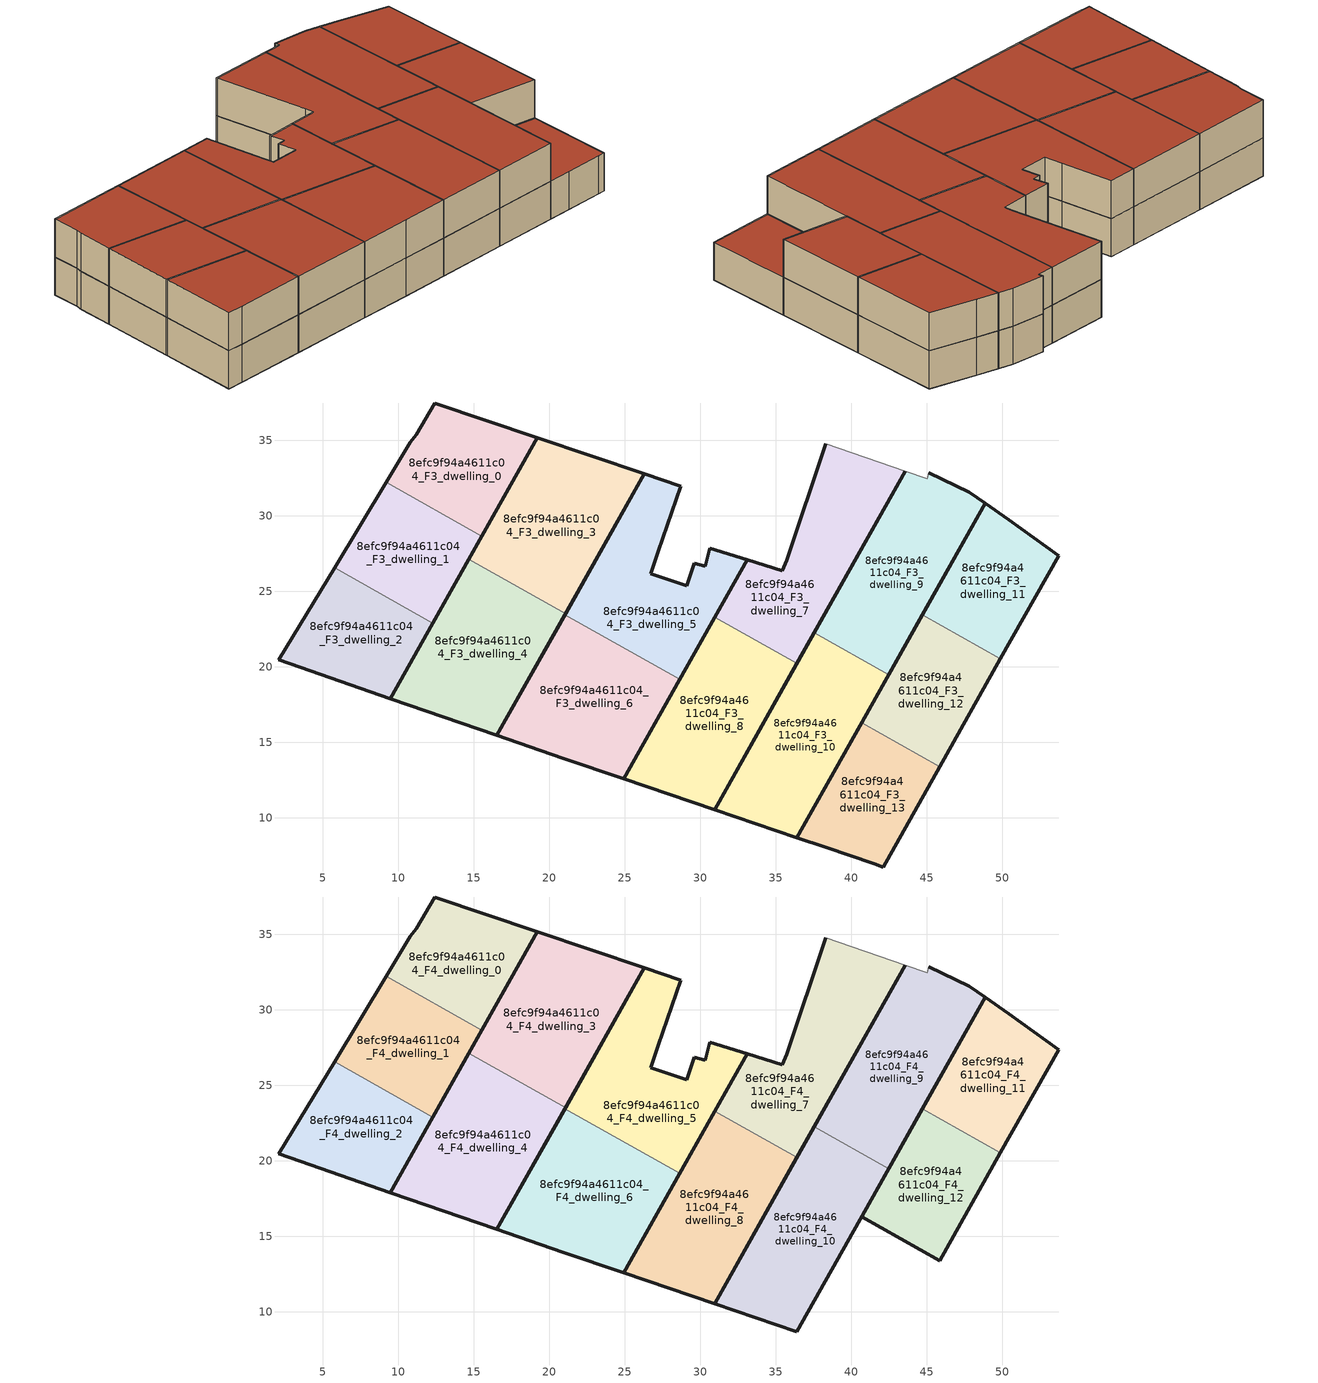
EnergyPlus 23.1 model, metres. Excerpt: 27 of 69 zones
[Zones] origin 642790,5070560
8efc9f94a4611c04_F3_dwelling_0
 floor to 8efc9f94a4611c04_F2_dwelling_0 (EU_floor_Construction): 15.51,28.66 19.19,35.19 12.39,37.48 11.19,35.38 10.79,34.88 9.18,32.22 z9
 wall outside (EU_wall_Construction): 9.18,32.22 10.79,34.88 11.19,35.38 12.39,37.48 19.19,35.19 15.51,28.66 z9:12
 wall to 8efc9f94a4611c04_F3_dwelling_1 (EU_wall_Construction): 15.51,28.66 9.18,32.22 z9:12
8efc9f94a4611c04_F3_dwelling_1
 floor to 8efc9f94a4611c04_F2_dwelling_1 (EU_floor_Construction): 12.27,22.9 15.51,28.66 9.18,32.22 5.76,26.57 z9
 wall outside (EU_wall_Construction): 5.76,26.57 9.18,32.22 / 15.51,28.66 12.27,22.9 z9:12
 wall to 8efc9f94a4611c04_F3_dwelling_2 (EU_wall_Construction): 12.27,22.9 5.76,26.57 z9:12
8efc9f94a4611c04_F3_dwelling_10
 floor to 8efc9f94a4611c04_F2_dwelling_10 (EU_floor_Construction): 36.38,8.7 42.45,19.49 37.53,22.26 30.93,10.55 z9
 wall outside (EU_wall_Construction): 42.45,19.49 36.38,8.7 30.93,10.55 37.53,22.26 z9:12
 wall to 8efc9f94a4611c04_F3_dwelling_9 (EU_wall_Construction): 37.53,22.26 42.45,19.49 z9:12
8efc9f94a4611c04_F3_dwelling_11
 floor to 8efc9f94a4611c04_F2_dwelling_11 (EU_floor_Construction): 49.87,20.53 53.72,27.36 50.42,29.76 48.85,30.85 44.69,23.45 z9
 wall outside (EU_wall_Construction): 44.69,23.45 48.85,30.85 50.42,29.76 53.72,27.36 49.87,20.53 z9:12
 wall to 8efc9f94a4611c04_F3_dwelling_12 (EU_wall_Construction): 49.87,20.53 44.69,23.45 z9:12
8efc9f94a4611c04_F3_dwelling_12
 floor to 8efc9f94a4611c04_F2_dwelling_12 (EU_floor_Construction): 45.85,13.4 49.87,20.53 44.69,23.45 40.67,16.32 z9
 wall outside (EU_wall_Construction): 49.87,20.53 45.85,13.4 / 40.67,16.32 44.69,23.45 z9:12
 wall to 8efc9f94a4611c04_F3_dwelling_13 (EU_wall_Construction): 45.85,13.4 40.67,16.32 z9:12
8efc9f94a4611c04_F3_dwelling_13
 floor to 8efc9f94a4611c04_F2_dwelling_13 (EU_floor_Construction): 42.1,6.75 45.85,13.4 40.67,16.32 36.38,8.7 38.3,8.05 41.5,6.95 z9
 wall outside (EU_wall_Construction): 45.85,13.4 42.1,6.75 41.5,6.95 38.3,8.05 36.38,8.7 40.67,16.32 z9:12
 roof outside (EU_roof_Construction): 45.85,13.4 42.1,6.75 41.5,6.95 38.3,8.05 36.38,8.7 40.67,16.32 z12
8efc9f94a4611c04_F3_dwelling_2
 floor to 8efc9f94a4611c04_F2_dwelling_2 (EU_floor_Construction): 9.46,17.91 12.27,22.9 5.76,26.57 2.08,20.47 3.48,19.97 z9
 wall outside (EU_wall_Construction): 12.27,22.9 9.46,17.91 3.48,19.97 2.08,20.47 5.76,26.57 z9:12
8efc9f94a4611c04_F3_dwelling_3
 floor to 8efc9f94a4611c04_F2_dwelling_3 (EU_floor_Construction): 21.06,23.54 26.28,32.79 19.19,35.19 14.66,27.14 z9
 wall outside (EU_wall_Construction): 14.66,27.14 19.19,35.19 26.28,32.79 21.06,23.54 z9:12
 wall to 8efc9f94a4611c04_F3_dwelling_4 (EU_wall_Construction): 21.06,23.54 14.66,27.14 z9:12
8efc9f94a4611c04_F3_dwelling_4
 floor to 8efc9f94a4611c04_F2_dwelling_4 (EU_floor_Construction): 16.52,15.47 21.06,23.54 14.66,27.14 9.46,17.91 z9
 wall outside (EU_wall_Construction): 21.06,23.54 16.52,15.47 9.46,17.91 14.66,27.14 z9:12
8efc9f94a4611c04_F3_dwelling_5
 floor to 8efc9f94a4611c04_F2_dwelling_5 (EU_floor_Construction): 28.62,19.17 33.09,27.09 30.6,27.87 30.3,26.67 29.6,26.87 29.1,25.37 26.7,26.17 27.2,27.67 28.7,31.97 26.28,32.79 21.02,23.45 z9
 wall outside (EU_wall_Construction): 21.02,23.45 26.28,32.79 28.7,31.97 27.2,27.67 26.7,26.17 29.1,25.37 29.6,26.87 30.3,26.67 30.6,27.87 33.09,27.09 28.62,19.17 z9:12
 wall to 8efc9f94a4611c04_F3_dwelling_6 (EU_wall_Construction): 28.62,19.17 21.02,23.45 z9:12
8efc9f94a4611c04_F3_dwelling_6
 floor to 8efc9f94a4611c04_F2_dwelling_6 (EU_floor_Construction): 24.92,12.59 28.62,19.17 21.02,23.45 16.52,15.47 20.89,13.96 z9
 wall outside (EU_wall_Construction): 28.62,19.17 24.92,12.59 20.89,13.96 16.52,15.47 21.02,23.45 z9:12
8efc9f94a4611c04_F3_dwelling_7
 floor to 8efc9f94a4611c04_F2_dwelling_7 (EU_floor_Construction): 36.39,20.24 43.56,32.97 38.31,34.77 35.7,27.07 35.4,26.37 33.09,27.09 30.95,23.3 z9
 wall outside (EU_wall_Construction): 43.56,32.97 36.39,20.24 / 30.95,23.3 33.09,27.09 35.4,26.37 35.7,27.07 38.31,34.77 z9:12
 wall to 8efc9f94a4611c04_F3_dwelling_8 (EU_wall_Construction): 36.39,20.24 30.95,23.3 z9:12
 wall adiabatic (EU_wall_Construction): 38.31,34.77 43.56,32.97 z9:12
8efc9f94a4611c04_F3_dwelling_8
 floor to 8efc9f94a4611c04_F2_dwelling_8 (EU_floor_Construction): 30.93,10.55 36.39,20.24 30.95,23.3 24.92,12.59 z9
 wall outside (EU_wall_Construction): 36.39,20.24 30.93,10.55 24.92,12.59 30.95,23.3 z9:12
8efc9f94a4611c04_F3_dwelling_9
 floor to 8efc9f94a4611c04_F2_dwelling_9 (EU_floor_Construction): 42.45,19.49 48.85,30.85 47.81,31.57 45.11,32.87 45.01,32.47 43.56,32.97 37.53,22.26 z9
 wall outside (EU_wall_Construction): 37.53,22.26 43.56,32.97 / 45.11,32.87 47.81,31.57 48.85,30.85 42.45,19.49 z9:12
 wall adiabatic (EU_wall_Construction): 43.56,32.97 45.01,32.47 45.11,32.87 z9:12
8efc9f94a4611c04_F4_dwelling_0
 floor to 8efc9f94a4611c04_F3_dwelling_0 (EU_floor_Construction): 15.51,28.66 19.19,35.19 12.39,37.48 11.19,35.38 10.79,34.88 9.18,32.22 z12
 wall outside (EU_wall_Construction): 9.18,32.22 10.79,34.88 11.19,35.38 12.39,37.48 19.19,35.19 15.51,28.66 z12:15
 wall to 8efc9f94a4611c04_F4_dwelling_1 (EU_wall_Construction): 15.51,28.66 9.18,32.22 z12:15
 roof outside (EU_roof_Construction): 19.19,35.19 15.51,28.66 9.18,32.22 10.79,34.88 11.19,35.38 12.39,37.48 z15
8efc9f94a4611c04_F4_dwelling_1
 floor to 8efc9f94a4611c04_F3_dwelling_1 (EU_floor_Construction): 12.27,22.9 15.51,28.66 9.18,32.22 5.76,26.57 z12
 wall outside (EU_wall_Construction): 5.76,26.57 9.18,32.22 / 15.51,28.66 12.27,22.9 z12:15
 wall to 8efc9f94a4611c04_F4_dwelling_2 (EU_wall_Construction): 12.27,22.9 5.76,26.57 z12:15
 roof outside (EU_roof_Construction): 15.51,28.66 12.27,22.9 5.76,26.57 9.18,32.22 z15
8efc9f94a4611c04_F4_dwelling_10
 floor to 8efc9f94a4611c04_F3_dwelling_10 (EU_floor_Construction): 36.38,8.7 42.45,19.49 37.53,22.26 30.93,10.55 z12
 wall outside (EU_wall_Construction): 42.45,19.49 36.38,8.7 30.93,10.55 37.53,22.26 z12:15
 wall to 8efc9f94a4611c04_F4_dwelling_9 (EU_wall_Construction): 37.53,22.26 42.45,19.49 z12:15
 roof outside (EU_roof_Construction): 42.45,19.49 36.38,8.7 30.93,10.55 37.53,22.26 z15
8efc9f94a4611c04_F4_dwelling_11
 floor to 8efc9f94a4611c04_F3_dwelling_11 (EU_floor_Construction): 49.87,20.53 53.72,27.36 50.42,29.76 48.85,30.85 44.69,23.45 z12
 wall outside (EU_wall_Construction): 44.69,23.45 48.85,30.85 50.42,29.76 53.72,27.36 49.87,20.53 z12:15
 wall to 8efc9f94a4611c04_F4_dwelling_12 (EU_wall_Construction): 49.87,20.53 44.69,23.45 z12:15
 roof outside (EU_roof_Construction): 50.42,29.76 53.72,27.36 49.87,20.53 44.69,23.45 48.85,30.85 z15
8efc9f94a4611c04_F4_dwelling_12
 floor to 8efc9f94a4611c04_F3_dwelling_12 (EU_floor_Construction): 45.85,13.4 49.87,20.53 44.69,23.45 40.67,16.32 z12
 wall outside (EU_wall_Construction): 49.87,20.53 45.85,13.4 40.67,16.32 44.69,23.45 z12:15
 roof outside (EU_roof_Construction): 49.87,20.53 45.85,13.4 40.67,16.32 44.69,23.45 z15
8efc9f94a4611c04_F4_dwelling_2
 floor to 8efc9f94a4611c04_F3_dwelling_2 (EU_floor_Construction): 9.46,17.91 12.27,22.9 5.76,26.57 2.08,20.47 3.48,19.97 z12
 wall outside (EU_wall_Construction): 12.27,22.9 9.46,17.91 3.48,19.97 2.08,20.47 5.76,26.57 z12:15
 roof outside (EU_roof_Construction): 12.27,22.9 9.46,17.91 3.48,19.97 2.08,20.47 5.76,26.57 z15
8efc9f94a4611c04_F4_dwelling_3
 floor to 8efc9f94a4611c04_F3_dwelling_3 (EU_floor_Construction): 21.06,23.54 26.28,32.79 19.19,35.19 14.66,27.14 z12
 wall outside (EU_wall_Construction): 14.66,27.14 19.19,35.19 26.28,32.79 21.06,23.54 z12:15
 wall to 8efc9f94a4611c04_F4_dwelling_4 (EU_wall_Construction): 21.06,23.54 14.66,27.14 z12:15
 roof outside (EU_roof_Construction): 26.28,32.79 21.06,23.54 14.66,27.14 19.19,35.19 z15
8efc9f94a4611c04_F4_dwelling_4
 floor to 8efc9f94a4611c04_F3_dwelling_4 (EU_floor_Construction): 16.52,15.47 21.06,23.54 14.66,27.14 9.46,17.91 z12
 wall outside (EU_wall_Construction): 21.06,23.54 16.52,15.47 9.46,17.91 14.66,27.14 z12:15
 roof outside (EU_roof_Construction): 21.06,23.54 16.52,15.47 9.46,17.91 14.66,27.14 z15
8efc9f94a4611c04_F4_dwelling_5
 floor to 8efc9f94a4611c04_F3_dwelling_5 (EU_floor_Construction): 28.62,19.17 33.09,27.09 30.6,27.87 30.3,26.67 29.6,26.87 29.1,25.37 26.7,26.17 27.2,27.67 28.7,31.97 26.28,32.79 21.02,23.45 z12
 wall outside (EU_wall_Construction): 21.02,23.45 26.28,32.79 28.7,31.97 27.2,27.67 26.7,26.17 29.1,25.37 29.6,26.87 30.3,26.67 30.6,27.87 33.09,27.09 28.62,19.17 z12:15
 wall to 8efc9f94a4611c04_F4_dwelling_6 (EU_wall_Construction): 28.62,19.17 21.02,23.45 z12:15
 roof outside (EU_roof_Construction): 28.7,31.97 27.2,27.67 26.7,26.17 29.1,25.37 29.6,26.87 30.3,26.67 30.6,27.87 33.09,27.09 28.62,19.17 21.02,23.45 26.28,32.79 z15
8efc9f94a4611c04_F4_dwelling_6
 floor to 8efc9f94a4611c04_F3_dwelling_6 (EU_floor_Construction): 24.92,12.59 28.62,19.17 21.02,23.45 16.52,15.47 20.89,13.96 z12
 wall outside (EU_wall_Construction): 28.62,19.17 24.92,12.59 20.89,13.96 16.52,15.47 21.02,23.45 z12:15
 roof outside (EU_roof_Construction): 28.62,19.17 24.92,12.59 20.89,13.96 16.52,15.47 21.02,23.45 z15
8efc9f94a4611c04_F4_dwelling_7
 floor to 8efc9f94a4611c04_F3_dwelling_7 (EU_floor_Construction): 36.39,20.24 43.56,32.97 38.31,34.77 35.7,27.07 35.4,26.37 33.09,27.09 30.95,23.3 z12
 wall outside (EU_wall_Construction): 43.56,32.97 36.39,20.24 / 30.95,23.3 33.09,27.09 35.4,26.37 35.7,27.07 38.31,34.77 z12:15
 wall to 8efc9f94a4611c04_F4_dwelling_8 (EU_wall_Construction): 36.39,20.24 30.95,23.3 z12:15
 wall adiabatic (EU_wall_Construction): 38.31,34.77 43.56,32.97 z12:15
 roof outside (EU_roof_Construction): 43.56,32.97 36.39,20.24 30.95,23.3 33.09,27.09 35.4,26.37 35.7,27.07 38.31,34.77 z15
8efc9f94a4611c04_F4_dwelling_8
 floor to 8efc9f94a4611c04_F3_dwelling_8 (EU_floor_Construction): 30.93,10.55 36.39,20.24 30.95,23.3 24.92,12.59 z12
 wall outside (EU_wall_Construction): 36.39,20.24 30.93,10.55 24.92,12.59 30.95,23.3 z12:15
 roof outside (EU_roof_Construction): 36.39,20.24 30.93,10.55 24.92,12.59 30.95,23.3 z15
8efc9f94a4611c04_F4_dwelling_9
 floor to 8efc9f94a4611c04_F3_dwelling_9 (EU_floor_Construction): 42.45,19.49 48.85,30.85 47.81,31.57 45.11,32.87 45.01,32.47 43.56,32.97 37.53,22.26 z12
 wall outside (EU_wall_Construction): 37.53,22.26 43.56,32.97 / 45.11,32.87 47.81,31.57 48.85,30.85 42.45,19.49 z12:15
 wall adiabatic (EU_wall_Construction): 43.56,32.97 45.01,32.47 45.11,32.87 z12:15
 roof outside (EU_roof_Construction): 47.81,31.57 48.85,30.85 42.45,19.49 37.53,22.26 43.56,32.97 45.01,32.47 45.11,32.87 z15
[Building]
EU S2 Campaign: North Axis=0; Terrain=City; Solar Distribution=FullExterior
[Site:Location]
Lyon-Bron: Latitude=45.75; Longitude=5; Time Zone=1; Elevation=198
[SizingPeriod:WeatherFileDays]
AnnualSizingPeriod: Begin Month=1; Begin Day of Month=1; End Month=12; End Day of Month=31; Day of Week for Start Day=Monday; Use Weather File Daylight Saving Period=No; Use Weather File Rain and Snow Indicators=No
[MATERIAL]
EU_InternalMass_Material: Roughness=MediumRough; Thickness=0.1; Conductivity=1; Density=1800; Specific Heat=900; Thermal Absorptance=0.9; Solar Absorptance=0.7; Visible Absorptance=0.7
[MATERIAL:NOMASS] Roughness=MediumRough; Thermal Absorptance=0.9; Solar Absorptance=0.7; Visible Absorptance=0.7
Name | Thermal Resistance
EU_wall_NoMass | 1.97775
EU_roof_NoMass | 1.81626
EU_floor_NoMass | 1.84812
[CONSTRUCTION]
EU_wall_Construction: EU_wall_NoMass
EU_roof_Construction: EU_roof_NoMass
EU_floor_Construction: EU_floor_NoMass
EU_InternalMass_Construction: EU_InternalMass_Material
[ZONE] Type=1; Multiplier=1; Ceiling Height=autocalculate; Floor Area=autocalculate; Part of Total Floor Area=Yes
Name | Volume
8efc9f94a4611c04_F3_dwelling_0; 8efc9f94a4611c04_F4_dwelling_0 | 145.989
8efc9f94a4611c04_F3_dwelling_1; 8efc9f94a4611c04_F4_dwelling_1 | 145.998
8efc9f94a4611c04_F3_dwelling_10; 8efc9f94a4611c04_F4_dwelling_10 | 218.99
8efc9f94a4611c04_F3_dwelling_11; 8efc9f94a4611c04_F4_dwelling_11; 8efc9f94a4611c04_F3_dwelling_13 | 145.978
8efc9f94a4611c04_F3_dwelling_12; 8efc9f94a4611c04_F4_dwelling_12 | 145.988
8efc9f94a4611c04_F3_dwelling_2; 8efc9f94a4611c04_F4_dwelling_2 | 145.994
8efc9f94a4611c04_F3_dwelling_3; 8efc9f94a4611c04_F4_dwelling_3 | 218.964
8efc9f94a4611c04_F3_dwelling_4; 8efc9f94a4611c04_F4_dwelling_4 | 218.958
8efc9f94a4611c04_F3_dwelling_5; 8efc9f94a4611c04_F4_dwelling_5 | 218.977
8efc9f94a4611c04_F3_dwelling_6; 8efc9f94a4611c04_F4_dwelling_6 | 218.988
8efc9f94a4611c04_F3_dwelling_7; 8efc9f94a4611c04_F4_dwelling_7 | 218.969
8efc9f94a4611c04_F3_dwelling_8; 8efc9f94a4611c04_F4_dwelling_8 | 218.982
8efc9f94a4611c04_F3_dwelling_9; 8efc9f94a4611c04_F4_dwelling_9 | 218.999
[INTERNALMASS] Construction=EU_InternalMass_Construction
Name | Zone or ZoneList | Surface Area
8efc9f94a4611c04_F3_dwelling_0_EU_InternalMass | 8efc9f94a4611c04_F3_dwelling_0 | 48.6636
8efc9f94a4611c04_F3_dwelling_1_EU_InternalMass | 8efc9f94a4611c04_F3_dwelling_1 | 48.6658
8efc9f94a4611c04_F3_dwelling_2_EU_InternalMass | 8efc9f94a4611c04_F3_dwelling_2 | 48.6652
8efc9f94a4611c04_F3_dwelling_3_EU_InternalMass | 8efc9f94a4611c04_F3_dwelling_3 | 72.9881
8efc9f94a4611c04_F3_dwelling_4_EU_InternalMass | 8efc9f94a4611c04_F3_dwelling_4 | 72.9856
8efc9f94a4611c04_F3_dwelling_5_EU_InternalMass | 8efc9f94a4611c04_F3_dwelling_5 | 72.9923
8efc9f94a4611c04_F3_dwelling_6_EU_InternalMass | 8efc9f94a4611c04_F3_dwelling_6 | 72.9961
8efc9f94a4611c04_F3_dwelling_7_EU_InternalMass | 8efc9f94a4611c04_F3_dwelling_7 | 72.9898
8efc9f94a4611c04_F3_dwelling_8_EU_InternalMass | 8efc9f94a4611c04_F3_dwelling_8 | 72.9932
8efc9f94a4611c04_F3_dwelling_9_EU_InternalMass | 8efc9f94a4611c04_F3_dwelling_9 | 72.9999
8efc9f94a4611c04_F3_dwelling_10_EU_InternalMass | 8efc9f94a4611c04_F3_dwelling_10 | 72.9967
8efc9f94a4611c04_F3_dwelling_11_EU_InternalMass | 8efc9f94a4611c04_F3_dwelling_11 | 48.6588
8efc9f94a4611c04_F3_dwelling_12_EU_InternalMass | 8efc9f94a4611c04_F3_dwelling_12 | 48.6627
8efc9f94a4611c04_F3_dwelling_13_EU_InternalMass | 8efc9f94a4611c04_F3_dwelling_13 | 48.6591
8efc9f94a4611c04_F4_dwelling_0_EU_InternalMass | 8efc9f94a4611c04_F4_dwelling_0 | 67.3843
8efc9f94a4611c04_F4_dwelling_1_EU_InternalMass | 8efc9f94a4611c04_F4_dwelling_1 | 67.3783
8efc9f94a4611c04_F4_dwelling_2_EU_InternalMass | 8efc9f94a4611c04_F4_dwelling_2 | 67.3668
8efc9f94a4611c04_F4_dwelling_3_EU_InternalMass | 8efc9f94a4611c04_F4_dwelling_3 | 67.3711
8efc9f94a4611c04_F4_dwelling_4_EU_InternalMass | 8efc9f94a4611c04_F4_dwelling_4 | 67.3826
8efc9f94a4611c04_F4_dwelling_5_EU_InternalMass | 8efc9f94a4611c04_F4_dwelling_5 | 67.381
8efc9f94a4611c04_F4_dwelling_6_EU_InternalMass | 8efc9f94a4611c04_F4_dwelling_6 | 67.3761
8efc9f94a4611c04_F4_dwelling_7_EU_InternalMass | 8efc9f94a4611c04_F4_dwelling_7 | 67.3781
8efc9f94a4611c04_F4_dwelling_8_EU_InternalMass | 8efc9f94a4611c04_F4_dwelling_8 | 67.3727
8efc9f94a4611c04_F4_dwelling_9_EU_InternalMass | 8efc9f94a4611c04_F4_dwelling_9 | 67.3726
8efc9f94a4611c04_F4_dwelling_10_EU_InternalMass | 8efc9f94a4611c04_F4_dwelling_10 | 67.3805
8efc9f94a4611c04_F4_dwelling_11_EU_InternalMass | 8efc9f94a4611c04_F4_dwelling_11 | 67.3796
8efc9f94a4611c04_F4_dwelling_12_EU_InternalMass | 8efc9f94a4611c04_F4_dwelling_12 | 67.3776
[OTHEREQUIPMENT] Fuel Type=Electricity; Design Level Calculation Method=Watts/Area; Power per Zone Floor Area=1; Fraction Latent=0; Fraction Radiant=0; Fraction Lost=0; Carbon Dioxide Generation Rate=0; EndUse Subcategory=EU_Step8_InternalGains
Name | Zone or ZoneList or Space or SpaceList | Schedule
EU_Step8_InternalGain_8efc9f94a4611c04_F3_dwelling_0_f000 | 8efc9f94a4611c04_F3_dwelling_0 | EU_Step8_GainSchedule_8efc9f94a4611c04_F3_dwelling_0_f000
EU_Step8_InternalGain_8efc9f94a4611c04_F3_dwelling_1_f000 | 8efc9f94a4611c04_F3_dwelling_1 | EU_Step8_GainSchedule_8efc9f94a4611c04_F3_dwelling_1_f000
EU_Step8_InternalGain_8efc9f94a4611c04_F3_dwelling_2_f000 | 8efc9f94a4611c04_F3_dwelling_2 | EU_Step8_GainSchedule_8efc9f94a4611c04_F3_dwelling_2_f000
EU_Step8_InternalGain_8efc9f94a4611c04_F3_dwelling_3_f000 | 8efc9f94a4611c04_F3_dwelling_3 | EU_Step8_GainSchedule_8efc9f94a4611c04_F3_dwelling_3_f000
EU_Step8_InternalGain_8efc9f94a4611c04_F3_dwelling_4_f000 | 8efc9f94a4611c04_F3_dwelling_4 | EU_Step8_GainSchedule_8efc9f94a4611c04_F3_dwelling_4_f000
EU_Step8_InternalGain_8efc9f94a4611c04_F3_dwelling_5_f000 | 8efc9f94a4611c04_F3_dwelling_5 | EU_Step8_GainSchedule_8efc9f94a4611c04_F3_dwelling_5_f000
EU_Step8_InternalGain_8efc9f94a4611c04_F3_dwelling_6_f000 | 8efc9f94a4611c04_F3_dwelling_6 | EU_Step8_GainSchedule_8efc9f94a4611c04_F3_dwelling_6_f000
EU_Step8_InternalGain_8efc9f94a4611c04_F3_dwelling_7_f000 | 8efc9f94a4611c04_F3_dwelling_7 | EU_Step8_GainSchedule_8efc9f94a4611c04_F3_dwelling_7_f000
EU_Step8_InternalGain_8efc9f94a4611c04_F3_dwelling_8_f000 | 8efc9f94a4611c04_F3_dwelling_8 | EU_Step8_GainSchedule_8efc9f94a4611c04_F3_dwelling_8_f000
EU_Step8_InternalGain_8efc9f94a4611c04_F3_dwelling_9_f000 | 8efc9f94a4611c04_F3_dwelling_9 | EU_Step8_GainSchedule_8efc9f94a4611c04_F3_dwelling_9_f000
EU_Step8_InternalGain_8efc9f94a4611c04_F3_dwelling_10_f000 | 8efc9f94a4611c04_F3_dwelling_10 | EU_Step8_GainSchedule_8efc9f94a4611c04_F3_dwelling_10_f000
EU_Step8_InternalGain_8efc9f94a4611c04_F3_dwelling_11_f000 | 8efc9f94a4611c04_F3_dwelling_11 | EU_Step8_GainSchedule_8efc9f94a4611c04_F3_dwelling_11_f000
EU_Step8_InternalGain_8efc9f94a4611c04_F3_dwelling_12_f000 | 8efc9f94a4611c04_F3_dwelling_12 | EU_Step8_GainSchedule_8efc9f94a4611c04_F3_dwelling_12_f000
EU_Step8_InternalGain_8efc9f94a4611c04_F3_dwelling_13_f000 | 8efc9f94a4611c04_F3_dwelling_13 | EU_Step8_GainSchedule_8efc9f94a4611c04_F3_dwelling_13_f000
EU_Step8_InternalGain_8efc9f94a4611c04_F4_dwelling_0_f000 | 8efc9f94a4611c04_F4_dwelling_0 | EU_Step8_GainSchedule_8efc9f94a4611c04_F4_dwelling_0_f000
EU_Step8_InternalGain_8efc9f94a4611c04_F4_dwelling_1_f000 | 8efc9f94a4611c04_F4_dwelling_1 | EU_Step8_GainSchedule_8efc9f94a4611c04_F4_dwelling_1_f000
EU_Step8_InternalGain_8efc9f94a4611c04_F4_dwelling_2_f000 | 8efc9f94a4611c04_F4_dwelling_2 | EU_Step8_GainSchedule_8efc9f94a4611c04_F4_dwelling_2_f000
EU_Step8_InternalGain_8efc9f94a4611c04_F4_dwelling_3_f000 | 8efc9f94a4611c04_F4_dwelling_3 | EU_Step8_GainSchedule_8efc9f94a4611c04_F4_dwelling_3_f000
EU_Step8_InternalGain_8efc9f94a4611c04_F4_dwelling_4_f000 | 8efc9f94a4611c04_F4_dwelling_4 | EU_Step8_GainSchedule_8efc9f94a4611c04_F4_dwelling_4_f000
EU_Step8_InternalGain_8efc9f94a4611c04_F4_dwelling_5_f000 | 8efc9f94a4611c04_F4_dwelling_5 | EU_Step8_GainSchedule_8efc9f94a4611c04_F4_dwelling_5_f000
EU_Step8_InternalGain_8efc9f94a4611c04_F4_dwelling_6_f000 | 8efc9f94a4611c04_F4_dwelling_6 | EU_Step8_GainSchedule_8efc9f94a4611c04_F4_dwelling_6_f000
EU_Step8_InternalGain_8efc9f94a4611c04_F4_dwelling_7_f000 | 8efc9f94a4611c04_F4_dwelling_7 | EU_Step8_GainSchedule_8efc9f94a4611c04_F4_dwelling_7_f000
EU_Step8_InternalGain_8efc9f94a4611c04_F4_dwelling_8_f000 | 8efc9f94a4611c04_F4_dwelling_8 | EU_Step8_GainSchedule_8efc9f94a4611c04_F4_dwelling_8_f000
EU_Step8_InternalGain_8efc9f94a4611c04_F4_dwelling_9_f000 | 8efc9f94a4611c04_F4_dwelling_9 | EU_Step8_GainSchedule_8efc9f94a4611c04_F4_dwelling_9_f000
EU_Step8_InternalGain_8efc9f94a4611c04_F4_dwelling_10_f000 | 8efc9f94a4611c04_F4_dwelling_10 | EU_Step8_GainSchedule_8efc9f94a4611c04_F4_dwelling_10_f000
EU_Step8_InternalGain_8efc9f94a4611c04_F4_dwelling_11_f000 | 8efc9f94a4611c04_F4_dwelling_11 | EU_Step8_GainSchedule_8efc9f94a4611c04_F4_dwelling_11_f000
EU_Step8_InternalGain_8efc9f94a4611c04_F4_dwelling_12_f000 | 8efc9f94a4611c04_F4_dwelling_12 | EU_Step8_GainSchedule_8efc9f94a4611c04_F4_dwelling_12_f000
[ZONEVENTILATION:DESIGNFLOWRATE] Schedule=EU_AlwaysOn; Design Flow Rate Calculation Method=AirChanges/Hour; Air Changes per Hour=0.759424; Ventilation Type=Natural; Fan Pressure Rise=0; Fan Total Efficiency=1; Constant Term Coefficient=1; Temperature Term Coefficient=0; Velocity Term Coefficient=0; Velocity Squared Term Coefficient=0; Minimum Indoor Temperature=-100; Maximum Indoor Temperature=100; Delta Temperature=-100; Minimum Outdoor Temperature=-100; Maximum Outdoor Temperature=100; Maximum Wind Speed=40
Name | Zone or ZoneList or Space or SpaceList
EU_ConstantAir_8efc9f94a4611c04_F3_dwelling_0 | 8efc9f94a4611c04_F3_dwelling_0
EU_ConstantAir_8efc9f94a4611c04_F3_dwelling_1 | 8efc9f94a4611c04_F3_dwelling_1
EU_ConstantAir_8efc9f94a4611c04_F3_dwelling_2 | 8efc9f94a4611c04_F3_dwelling_2
EU_ConstantAir_8efc9f94a4611c04_F3_dwelling_3 | 8efc9f94a4611c04_F3_dwelling_3
EU_ConstantAir_8efc9f94a4611c04_F3_dwelling_4 | 8efc9f94a4611c04_F3_dwelling_4
EU_ConstantAir_8efc9f94a4611c04_F3_dwelling_5 | 8efc9f94a4611c04_F3_dwelling_5
EU_ConstantAir_8efc9f94a4611c04_F3_dwelling_6 | 8efc9f94a4611c04_F3_dwelling_6
EU_ConstantAir_8efc9f94a4611c04_F3_dwelling_7 | 8efc9f94a4611c04_F3_dwelling_7
EU_ConstantAir_8efc9f94a4611c04_F3_dwelling_8 | 8efc9f94a4611c04_F3_dwelling_8
EU_ConstantAir_8efc9f94a4611c04_F3_dwelling_9 | 8efc9f94a4611c04_F3_dwelling_9
EU_ConstantAir_8efc9f94a4611c04_F3_dwelling_10 | 8efc9f94a4611c04_F3_dwelling_10
EU_ConstantAir_8efc9f94a4611c04_F3_dwelling_11 | 8efc9f94a4611c04_F3_dwelling_11
EU_ConstantAir_8efc9f94a4611c04_F3_dwelling_12 | 8efc9f94a4611c04_F3_dwelling_12
EU_ConstantAir_8efc9f94a4611c04_F3_dwelling_13 | 8efc9f94a4611c04_F3_dwelling_13
EU_ConstantAir_8efc9f94a4611c04_F4_dwelling_0 | 8efc9f94a4611c04_F4_dwelling_0
EU_ConstantAir_8efc9f94a4611c04_F4_dwelling_1 | 8efc9f94a4611c04_F4_dwelling_1
EU_ConstantAir_8efc9f94a4611c04_F4_dwelling_2 | 8efc9f94a4611c04_F4_dwelling_2
EU_ConstantAir_8efc9f94a4611c04_F4_dwelling_3 | 8efc9f94a4611c04_F4_dwelling_3
EU_ConstantAir_8efc9f94a4611c04_F4_dwelling_4 | 8efc9f94a4611c04_F4_dwelling_4
EU_ConstantAir_8efc9f94a4611c04_F4_dwelling_5 | 8efc9f94a4611c04_F4_dwelling_5
EU_ConstantAir_8efc9f94a4611c04_F4_dwelling_6 | 8efc9f94a4611c04_F4_dwelling_6
EU_ConstantAir_8efc9f94a4611c04_F4_dwelling_7 | 8efc9f94a4611c04_F4_dwelling_7
EU_ConstantAir_8efc9f94a4611c04_F4_dwelling_8 | 8efc9f94a4611c04_F4_dwelling_8
EU_ConstantAir_8efc9f94a4611c04_F4_dwelling_9 | 8efc9f94a4611c04_F4_dwelling_9
EU_ConstantAir_8efc9f94a4611c04_F4_dwelling_10 | 8efc9f94a4611c04_F4_dwelling_10
EU_ConstantAir_8efc9f94a4611c04_F4_dwelling_11 | 8efc9f94a4611c04_F4_dwelling_11
EU_ConstantAir_8efc9f94a4611c04_F4_dwelling_12 | 8efc9f94a4611c04_F4_dwelling_12
[HVACTEMPLATE:THERMOSTAT] Constant Heating Setpoint=20; Constant Cooling Setpoint=50
EU_HeatOnly_8efc9f94a4611c04_F0_dwelling_0; EU_HeatOnly_8efc9f94a4611c04_F0_dwelling_1; EU_HeatOnly_8efc9f94a4611c04_F0_dwelling_2; EU_HeatOnly_8efc9f94a4611c04_F0_dwelling_3; EU_HeatOnly_8efc9f94a4611c04_F0_dwelling_4; EU_HeatOnly_8efc9f94a4611c04_F0_dwelling_5; EU_HeatOnly_8efc9f94a4611c04_F0_dwelling_6; EU_HeatOnly_8efc9f94a4611c04_F0_dwelling_7; EU_HeatOnly_8efc9f94a4611c04_F0_dwelling_8; EU_HeatOnly_8efc9f94a4611c04_F0_dwelling_9; EU_HeatOnly_8efc9f94a4611c04_F0_dwelling_10; EU_HeatOnly_8efc9f94a4611c04_F0_dwelling_11; EU_HeatOnly_8efc9f94a4611c04_F0_dwelling_12; EU_HeatOnly_8efc9f94a4611c04_F0_dwelling_13; EU_HeatOnly_8efc9f94a4611c04_F1_dwelling_0; EU_HeatOnly_8efc9f94a4611c04_F1_dwelling_1; EU_HeatOnly_8efc9f94a4611c04_F1_dwelling_2; EU_HeatOnly_8efc9f94a4611c04_F1_dwelling_3; EU_HeatOnly_8efc9f94a4611c04_F1_dwelling_4; EU_HeatOnly_8efc9f94a4611c04_F1_dwelling_5; EU_HeatOnly_8efc9f94a4611c04_F1_dwelling_6; EU_HeatOnly_8efc9f94a4611c04_F1_dwelling_7; EU_HeatOnly_8efc9f94a4611c04_F1_dwelling_8; EU_HeatOnly_8efc9f94a4611c04_F1_dwelling_9; EU_HeatOnly_8efc9f94a4611c04_F1_dwelling_10; EU_HeatOnly_8efc9f94a4611c04_F1_dwelling_11; EU_HeatOnly_8efc9f94a4611c04_F1_dwelling_12; EU_HeatOnly_8efc9f94a4611c04_F1_dwelling_13; EU_HeatOnly_8efc9f94a4611c04_F2_dwelling_0; EU_HeatOnly_8efc9f94a4611c04_F2_dwelling_1; EU_HeatOnly_8efc9f94a4611c04_F2_dwelling_2; EU_HeatOnly_8efc9f94a4611c04_F2_dwelling_3; EU_HeatOnly_8efc9f94a4611c04_F2_dwelling_4; EU_HeatOnly_8efc9f94a4611c04_F2_dwelling_5; EU_HeatOnly_8efc9f94a4611c04_F2_dwelling_6; EU_HeatOnly_8efc9f94a4611c04_F2_dwelling_7; EU_HeatOnly_8efc9f94a4611c04_F2_dwelling_8; EU_HeatOnly_8efc9f94a4611c04_F2_dwelling_9; EU_HeatOnly_8efc9f94a4611c04_F2_dwelling_10; EU_HeatOnly_8efc9f94a4611c04_F2_dwelling_11; EU_HeatOnly_8efc9f94a4611c04_F2_dwelling_12; EU_HeatOnly_8efc9f94a4611c04_F2_dwelling_13; EU_HeatOnly_8efc9f94a4611c04_F3_dwelling_0; EU_HeatOnly_8efc9f94a4611c04_F3_dwelling_1; EU_HeatOnly_8efc9f94a4611c04_F3_dwelling_2; EU_HeatOnly_8efc9f94a4611c04_F3_dwelling_3; EU_HeatOnly_8efc9f94a4611c04_F3_dwelling_4; EU_HeatOnly_8efc9f94a4611c04_F3_dwelling_5; EU_HeatOnly_8efc9f94a4611c04_F3_dwelling_6; EU_HeatOnly_8efc9f94a4611c04_F3_dwelling_7; EU_HeatOnly_8efc9f94a4611c04_F3_dwelling_8; EU_HeatOnly_8efc9f94a4611c04_F3_dwelling_9; EU_HeatOnly_8efc9f94a4611c04_F3_dwelling_10; EU_HeatOnly_8efc9f94a4611c04_F3_dwelling_11; EU_HeatOnly_8efc9f94a4611c04_F3_dwelling_12; EU_HeatOnly_8efc9f94a4611c04_F3_dwelling_13; EU_HeatOnly_8efc9f94a4611c04_F4_dwelling_0; EU_HeatOnly_8efc9f94a4611c04_F4_dwelling_1; EU_HeatOnly_8efc9f94a4611c04_F4_dwelling_2; EU_HeatOnly_8efc9f94a4611c04_F4_dwelling_3; EU_HeatOnly_8efc9f94a4611c04_F4_dwelling_4; EU_HeatOnly_8efc9f94a4611c04_F4_dwelling_5; EU_HeatOnly_8efc9f94a4611c04_F4_dwelling_6; EU_HeatOnly_8efc9f94a4611c04_F4_dwelling_7; EU_HeatOnly_8efc9f94a4611c04_F4_dwelling_8; EU_HeatOnly_8efc9f94a4611c04_F4_dwelling_9; EU_HeatOnly_8efc9f94a4611c04_F4_dwelling_10; EU_HeatOnly_8efc9f94a4611c04_F4_dwelling_11; EU_HeatOnly_8efc9f94a4611c04_F4_dwelling_12
[HVACTEMPLATE:ZONE:IDEALLOADSAIRSYSTEM] System Availability Schedule=EU_AlwaysOn; Maximum Heating Supply Air Temperature=50; Minimum Cooling Supply Air Temperature=13; Maximum Heating Supply Air Humidity Ratio=0.0156; Minimum Cooling Supply Air Humidity Ratio=0.0077; Heating Limit=NoLimit; Cooling Limit=NoLimit; Heating Availability Schedule=EU_AlwaysOn; Cooling Availability Schedule=EU_CoolingOff; Dehumidification Control Type=ConstantSensibleHeatRatio; Cooling Sensible Heat Ratio=0.7; Dehumidification Setpoint=60; Humidification Control Type=None; Humidification Setpoint=30; Outdoor Air Method=None; Outdoor Air Flow Rate per Person=0.00944; Outdoor Air Flow Rate per Zone Floor Area=0; Outdoor Air Flow Rate per Zone=0; Demand Controlled Ventilation Type=None; Outdoor Air Economizer Type=NoEconomizer; Heat Recovery Type=None; Sensible Heat Recovery Effectiveness=0.7; Latent Heat Recovery Effectiveness=0.65
Name | Template Thermostat
8efc9f94a4611c04_F3_dwelling_0 | EU_HeatOnly_8efc9f94a4611c04_F3_dwelling_0
8efc9f94a4611c04_F3_dwelling_1 | EU_HeatOnly_8efc9f94a4611c04_F3_dwelling_1
8efc9f94a4611c04_F3_dwelling_2 | EU_HeatOnly_8efc9f94a4611c04_F3_dwelling_2
8efc9f94a4611c04_F3_dwelling_3 | EU_HeatOnly_8efc9f94a4611c04_F3_dwelling_3
8efc9f94a4611c04_F3_dwelling_4 | EU_HeatOnly_8efc9f94a4611c04_F3_dwelling_4
8efc9f94a4611c04_F3_dwelling_5 | EU_HeatOnly_8efc9f94a4611c04_F3_dwelling_5
8efc9f94a4611c04_F3_dwelling_6 | EU_HeatOnly_8efc9f94a4611c04_F3_dwelling_6
8efc9f94a4611c04_F3_dwelling_7 | EU_HeatOnly_8efc9f94a4611c04_F3_dwelling_7
8efc9f94a4611c04_F3_dwelling_8 | EU_HeatOnly_8efc9f94a4611c04_F3_dwelling_8
8efc9f94a4611c04_F3_dwelling_9 | EU_HeatOnly_8efc9f94a4611c04_F3_dwelling_9
8efc9f94a4611c04_F3_dwelling_10 | EU_HeatOnly_8efc9f94a4611c04_F3_dwelling_10
8efc9f94a4611c04_F3_dwelling_11 | EU_HeatOnly_8efc9f94a4611c04_F3_dwelling_11
8efc9f94a4611c04_F3_dwelling_12 | EU_HeatOnly_8efc9f94a4611c04_F3_dwelling_12
8efc9f94a4611c04_F3_dwelling_13 | EU_HeatOnly_8efc9f94a4611c04_F3_dwelling_13
8efc9f94a4611c04_F4_dwelling_0 | EU_HeatOnly_8efc9f94a4611c04_F4_dwelling_0
8efc9f94a4611c04_F4_dwelling_1 | EU_HeatOnly_8efc9f94a4611c04_F4_dwelling_1
8efc9f94a4611c04_F4_dwelling_2 | EU_HeatOnly_8efc9f94a4611c04_F4_dwelling_2
8efc9f94a4611c04_F4_dwelling_3 | EU_HeatOnly_8efc9f94a4611c04_F4_dwelling_3
8efc9f94a4611c04_F4_dwelling_4 | EU_HeatOnly_8efc9f94a4611c04_F4_dwelling_4
8efc9f94a4611c04_F4_dwelling_5 | EU_HeatOnly_8efc9f94a4611c04_F4_dwelling_5
8efc9f94a4611c04_F4_dwelling_6 | EU_HeatOnly_8efc9f94a4611c04_F4_dwelling_6
8efc9f94a4611c04_F4_dwelling_7 | EU_HeatOnly_8efc9f94a4611c04_F4_dwelling_7
8efc9f94a4611c04_F4_dwelling_8 | EU_HeatOnly_8efc9f94a4611c04_F4_dwelling_8
8efc9f94a4611c04_F4_dwelling_9 | EU_HeatOnly_8efc9f94a4611c04_F4_dwelling_9
8efc9f94a4611c04_F4_dwelling_10 | EU_HeatOnly_8efc9f94a4611c04_F4_dwelling_10
8efc9f94a4611c04_F4_dwelling_11 | EU_HeatOnly_8efc9f94a4611c04_F4_dwelling_11
8efc9f94a4611c04_F4_dwelling_12 | EU_HeatOnly_8efc9f94a4611c04_F4_dwelling_12
[SIZING:ZONE] Zone Cooling Design Supply Air Temperature Input Method=SupplyAirTemperature; Zone Cooling Design Supply Air Temperature=13; Zone Heating Design Supply Air Temperature Input Method=SupplyAirTemperature; Zone Heating Design Supply Air Temperature=50; Zone Cooling Design Supply Air Humidity Ratio=0.008; Zone Heating Design Supply Air Humidity Ratio=0.008; Cooling Design Air Flow Method=DesignDay; Cooling Design Air Flow Rate=0; Cooling Minimum Air Flow per Zone Floor Area=0.000762; Cooling Minimum Air Flow=0; Cooling Minimum Air Flow Fraction=0.2; Heating Design Air Flow Method=DesignDay; Heating Design Air Flow Rate=0; Heating Maximum Air Flow per Zone Floor Area=0.002032; Heating Maximum Air Flow=0.141576; Heating Maximum Air Flow Fraction=0.3; Account for Dedicated Outdoor Air System=No; Dedicated Outdoor Air System Control Strategy=NeutralSupplyAir; Dedicated Outdoor Air Low Setpoint Temperature for Design=autosize; Dedicated Outdoor Air High Setpoint Temperature for Design=autosize; Zone Load Sizing Method=Sensible Load Only No Latent Load; Zone Latent Cooling Design Supply Air Humidity Ratio Input Method=HumidityRatioDifference; Zone Cooling Design Supply Air Humidity Ratio Difference=0.005; Zone Latent Heating Design Supply Air Humidity Ratio Input Method=HumidityRatioDifference; Zone Humidification Design Supply Air Humidity Ratio Difference=0.005
8efc9f94a4611c04_F3_dwelling_0; 8efc9f94a4611c04_F3_dwelling_1; 8efc9f94a4611c04_F3_dwelling_2; 8efc9f94a4611c04_F3_dwelling_3; 8efc9f94a4611c04_F3_dwelling_4; 8efc9f94a4611c04_F3_dwelling_5; 8efc9f94a4611c04_F3_dwelling_6; 8efc9f94a4611c04_F3_dwelling_7; 8efc9f94a4611c04_F3_dwelling_8; 8efc9f94a4611c04_F3_dwelling_9; 8efc9f94a4611c04_F3_dwelling_10; 8efc9f94a4611c04_F3_dwelling_11; 8efc9f94a4611c04_F3_dwelling_12; 8efc9f94a4611c04_F3_dwelling_13; 8efc9f94a4611c04_F4_dwelling_0; 8efc9f94a4611c04_F4_dwelling_1; 8efc9f94a4611c04_F4_dwelling_2; 8efc9f94a4611c04_F4_dwelling_3; 8efc9f94a4611c04_F4_dwelling_4; 8efc9f94a4611c04_F4_dwelling_5; 8efc9f94a4611c04_F4_dwelling_6; 8efc9f94a4611c04_F4_dwelling_7; 8efc9f94a4611c04_F4_dwelling_8; 8efc9f94a4611c04_F4_dwelling_9; 8efc9f94a4611c04_F4_dwelling_10; 8efc9f94a4611c04_F4_dwelling_11; 8efc9f94a4611c04_F4_dwelling_12
[SCHEDULE:CONSTANT]
Name | Hourly Value
EU_AlwaysOn | 1
EU_CoolingOff | 0
[SCHEDULE:FILE] Column Number=1; Rows to Skip at Top=0; Number of Hours of Data=8760; Column Separator=Comma; Interpolate to Timestep=No; Minutes per Item=60; Adjust Schedule for Daylight Savings=Yes
Name | File
EU_Step8_GainSchedule_8efc9f94a4611c04_F3_dwelling_0_f000 | ../../schedules/8efc9f94a4611c04/8efc9f94a4611c04_F3_dwelling_0_f000_gain.csv
EU_Step8_GainSchedule_8efc9f94a4611c04_F3_dwelling_1_f000 | ../../schedules/8efc9f94a4611c04/8efc9f94a4611c04_F3_dwelling_1_f000_gain.csv
EU_Step8_GainSchedule_8efc9f94a4611c04_F3_dwelling_2_f000 | ../../schedules/8efc9f94a4611c04/8efc9f94a4611c04_F3_dwelling_2_f000_gain.csv
EU_Step8_GainSchedule_8efc9f94a4611c04_F3_dwelling_3_f000 | ../../schedules/8efc9f94a4611c04/8efc9f94a4611c04_F3_dwelling_3_f000_gain.csv
EU_Step8_GainSchedule_8efc9f94a4611c04_F3_dwelling_4_f000 | ../../schedules/8efc9f94a4611c04/8efc9f94a4611c04_F3_dwelling_4_f000_gain.csv
EU_Step8_GainSchedule_8efc9f94a4611c04_F3_dwelling_5_f000 | ../../schedules/8efc9f94a4611c04/8efc9f94a4611c04_F3_dwelling_5_f000_gain.csv
EU_Step8_GainSchedule_8efc9f94a4611c04_F3_dwelling_6_f000 | ../../schedules/8efc9f94a4611c04/8efc9f94a4611c04_F3_dwelling_6_f000_gain.csv
EU_Step8_GainSchedule_8efc9f94a4611c04_F3_dwelling_7_f000 | ../../schedules/8efc9f94a4611c04/8efc9f94a4611c04_F3_dwelling_7_f000_gain.csv
EU_Step8_GainSchedule_8efc9f94a4611c04_F3_dwelling_8_f000 | ../../schedules/8efc9f94a4611c04/8efc9f94a4611c04_F3_dwelling_8_f000_gain.csv
EU_Step8_GainSchedule_8efc9f94a4611c04_F3_dwelling_9_f000 | ../../schedules/8efc9f94a4611c04/8efc9f94a4611c04_F3_dwelling_9_f000_gain.csv
EU_Step8_GainSchedule_8efc9f94a4611c04_F3_dwelling_10_f000 | ../../schedules/8efc9f94a4611c04/8efc9f94a4611c04_F3_dwelling_10_f000_gain.csv
EU_Step8_GainSchedule_8efc9f94a4611c04_F3_dwelling_11_f000 | ../../schedules/8efc9f94a4611c04/8efc9f94a4611c04_F3_dwelling_11_f000_gain.csv
EU_Step8_GainSchedule_8efc9f94a4611c04_F3_dwelling_12_f000 | ../../schedules/8efc9f94a4611c04/8efc9f94a4611c04_F3_dwelling_12_f000_gain.csv
EU_Step8_GainSchedule_8efc9f94a4611c04_F3_dwelling_13_f000 | ../../schedules/8efc9f94a4611c04/8efc9f94a4611c04_F3_dwelling_13_f000_gain.csv
EU_Step8_GainSchedule_8efc9f94a4611c04_F4_dwelling_0_f000 | ../../schedules/8efc9f94a4611c04/8efc9f94a4611c04_F4_dwelling_0_f000_gain.csv
EU_Step8_GainSchedule_8efc9f94a4611c04_F4_dwelling_1_f000 | ../../schedules/8efc9f94a4611c04/8efc9f94a4611c04_F4_dwelling_1_f000_gain.csv
EU_Step8_GainSchedule_8efc9f94a4611c04_F4_dwelling_2_f000 | ../../schedules/8efc9f94a4611c04/8efc9f94a4611c04_F4_dwelling_2_f000_gain.csv
EU_Step8_GainSchedule_8efc9f94a4611c04_F4_dwelling_3_f000 | ../../schedules/8efc9f94a4611c04/8efc9f94a4611c04_F4_dwelling_3_f000_gain.csv
EU_Step8_GainSchedule_8efc9f94a4611c04_F4_dwelling_4_f000 | ../../schedules/8efc9f94a4611c04/8efc9f94a4611c04_F4_dwelling_4_f000_gain.csv
EU_Step8_GainSchedule_8efc9f94a4611c04_F4_dwelling_5_f000 | ../../schedules/8efc9f94a4611c04/8efc9f94a4611c04_F4_dwelling_5_f000_gain.csv
EU_Step8_GainSchedule_8efc9f94a4611c04_F4_dwelling_6_f000 | ../../schedules/8efc9f94a4611c04/8efc9f94a4611c04_F4_dwelling_6_f000_gain.csv
EU_Step8_GainSchedule_8efc9f94a4611c04_F4_dwelling_7_f000 | ../../schedules/8efc9f94a4611c04/8efc9f94a4611c04_F4_dwelling_7_f000_gain.csv
EU_Step8_GainSchedule_8efc9f94a4611c04_F4_dwelling_8_f000 | ../../schedules/8efc9f94a4611c04/8efc9f94a4611c04_F4_dwelling_8_f000_gain.csv
EU_Step8_GainSchedule_8efc9f94a4611c04_F4_dwelling_9_f000 | ../../schedules/8efc9f94a4611c04/8efc9f94a4611c04_F4_dwelling_9_f000_gain.csv
EU_Step8_GainSchedule_8efc9f94a4611c04_F4_dwelling_10_f000 | ../../schedules/8efc9f94a4611c04/8efc9f94a4611c04_F4_dwelling_10_f000_gain.csv
EU_Step8_GainSchedule_8efc9f94a4611c04_F4_dwelling_11_f000 | ../../schedules/8efc9f94a4611c04/8efc9f94a4611c04_F4_dwelling_11_f000_gain.csv
EU_Step8_GainSchedule_8efc9f94a4611c04_F4_dwelling_12_f000 | ../../schedules/8efc9f94a4611c04/8efc9f94a4611c04_F4_dwelling_12_f000_gain.csv
